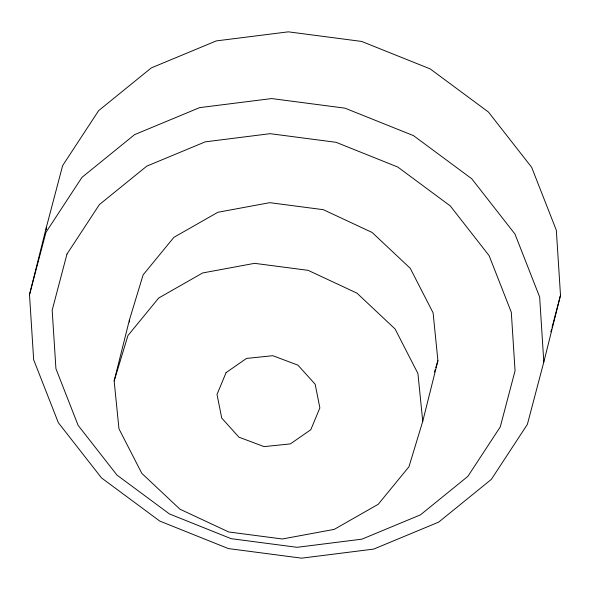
<?xml version="1.0" encoding="UTF-8"?>
<svg xmlns="http://www.w3.org/2000/svg" width="590" height="590" viewBox="0 0 590 590"><rect width="100%" height="100%" fill="white"/><g stroke="black" fill="none" stroke-linecap="round" stroke-linejoin="round"><path stroke-width="0.89" d="M29.5 294.698L46.19 227.969L62.629 165.613L98.655 110.625L151.305 67.894L216.309 40.902L288.37 31.838L361.655 41.433L430.206 68.912L488.446 112.041L531.664 167.317L556.333 230.255L560.5 295.302L543.81 362.031L527.372 424.387L491.345 479.375L438.695 522.106L373.691 549.098L301.63 558.162L228.345 548.567L159.794 521.088L101.554 477.959L58.336 422.683L33.667 359.745L29.5 294.698L45.939 232.349L81.966 177.354L134.616 134.623L199.612 107.631L271.68 98.567L344.966 108.162L413.509 135.641L471.757 178.77L514.967 234.046L539.644 296.991L543.81 362.031M114.15 380.963L129.328 320.296L143.119 274.874L173.866 237.357L217.857 212.275L269.77 202.672L323.335 209.686L372.135 232.475L410.257 268.303L433.097 312.84L437.913 360.697L422.735 421.363L408.944 466.786L378.205 504.303L334.228 529.378L282.308 538.987L228.714 531.974L179.921 509.177L141.806 473.35L118.966 428.819L114.15 380.963L127.949 335.54L158.688 298.024L202.665 272.949L254.585 263.339L308.172 270.353L356.972 293.149L395.086 328.977L417.926 373.507L422.735 421.363M550.876 331.823L551.576 329.154M552.048 327.369L560.5 295.302M434.461 372.054L435.258 369.436M435.789 367.688L437.913 360.697M129.328 320.296L129.505 322.103M46.19 227.969L46.308 229.798M66.965 254.098L52.178 310.2L55.932 368.728L78.131 425.368L117.019 475.127L169.441 513.942L231.14 538.677L297.102 547.314L361.965 539.149L420.464 514.856L467.848 476.396L500.268 426.902L515.055 370.8L511.309 312.272L489.11 255.625L450.222 205.873L397.793 167.051L336.101 142.315L270.139 133.679L205.276 141.843L146.77 166.144L99.385 204.597L66.965 254.098M226.095 372.6L217.017 394.43L221.722 418.059L238.935 437.168L264.069 446.623L290.369 443.901L310.797 429.726L319.876 407.897L315.171 384.26L297.95 365.158L272.823 355.704L246.524 358.425L226.095 372.6"/></g></svg>
